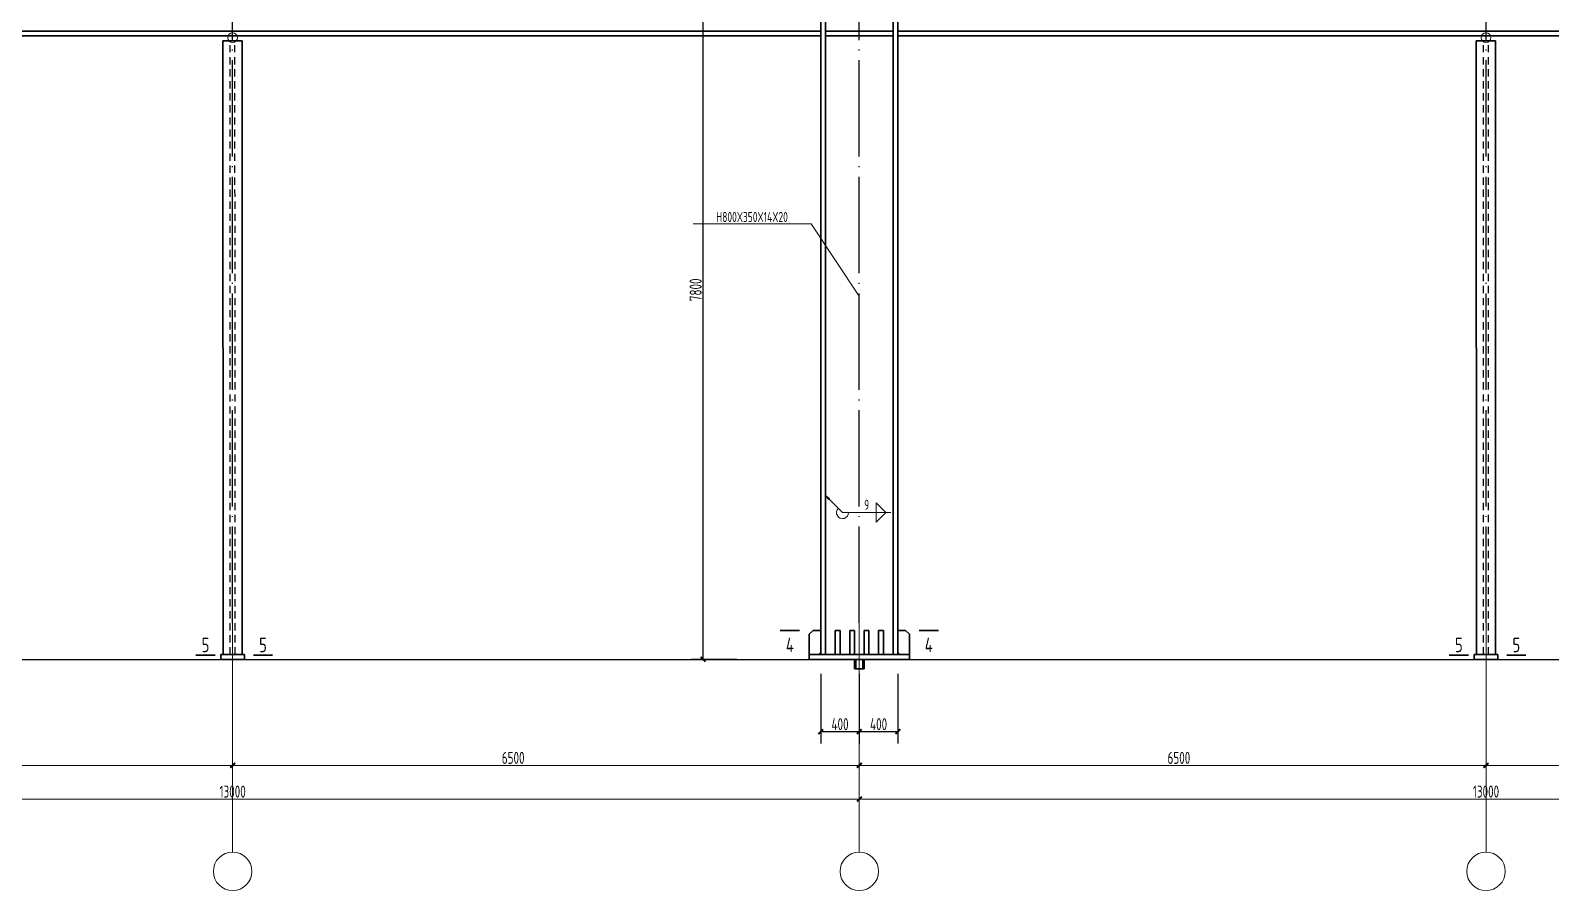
# Model space of a CAD drawing. Extents: x 19118 to 566552, y -1188739 to 92943.
# Drawn here: x 145507 to 177042, y -953977 to -936122 of the extents above; entities that cross this region are included whole.
import ezdxf
from ezdxf.enums import TextEntityAlignment as Align

# ---------------------------------------------------------------- set-up
doc = ezdxf.new("R2010")
doc.units = 0
doc.header["$LTSCALE"] = 1000
doc.header["$MEASUREMENT"] = 0
for name, pattern in [('4', [5, 1.5, -1, 1.5, -1]), ('DOTE', [2.42, 2, -0.2, 0.02, -0.2]), ('线型6', [8.75, 5, -1.25, 1.25, -1.25])]:
    doc.linetypes.add(name, pattern=pattern)
doc.layers.get('0').update_dxf_attribs({"linetype": 'CONTINUOUS'})
doc.layers.get('Defpoints').update_dxf_attribs({"linetype": 'CONTINUOUS'})
for name, color, linetype in [('10', 7, 'CONTINUOUS'), ('DOTE', 9, 'DOTE'), ('门窗', 3, '4')]:
    doc.layers.add(name, color=color, linetype=linetype)
for name, color, linetype, lineweight in [('111', 9, '线型6', 18), ('112', 9, 'CONTINUOUS', 18), ('14', 2, 'CONTINUOUS', 35), ('字符串标注', 9, 'CONTINUOUS', 18), ('尺寸标注', 9, 'CONTINUOUS', 18), ('层116', 1, 'CONTINUOUS', 35), ('层14', 2, 'CONTINUOUS', 35), ('柱子', 3, 'CONTINUOUS', 35), ('焊缝标注', 9, 'CONTINUOUS', 18), ('索引符号标注', 9, 'CONTINUOUS', 18)]:
    doc.layers.add(name, color=color, linetype=linetype, lineweight=lineweight)
doc.styles.add('PkpmHz', font='Pkpmeng', dxfattribs={"width": 0.7, "bigfont": 'hztxt'})
doc.dimstyles.new('Pkpm_1.00', dxfattribs={"dimtxt": 250, "dimasz": 100, "dimexe": 250, "dimexo": 0.0625, "dimgap": 30, "dimtad": 1, "dimdec": 0, "dimrnd": 5, "dimzin": 0, "dimdsep": 46, "dimtxsty": 'PkpmHz', "dimblk1": 'ARCHTICK', "dimblk2": 'ARCHTICK', "dimsah": 1, "dimcen": 0.09, "dimadec": 0, "dimazin": 0, "dimtfac": 1, "dimtdec": 0, "dimtmove": 2, "dimatfit": 1, "dimfxl": 1, "dimtolj": 1, "dimtzin": 0, "dimarcsym": 0})

# ---------------------------------------------------------------- blocks, each defined once
blk = doc.blocks.new('_ArchTick')
at = {"color": 0, "linetype": 'ByBlock', "const_width": 0.4}
blk.add_lwpolyline([(-0.5, -0.5), (0.5, 0.5)], dxfattribs=at)
blk = doc.blocks.new('*D68')
at = {"layer": 'Defpoints', "color": 0, "linetype": 'Continuous'}
for p in [(161902, -949177), (162702, -949177), (162702, -950677)]:
    blk.add_point(p, dxfattribs=at)
at = {"layer": '尺寸标注', "color": 0, "linetype": 'Continuous', "lineweight": -2}
for p, q in [((161902, -949477), (161902, -950927)), ((162702, -949477), (162702, -950927)), ((161902, -950677), (162702, -950677))]:
    blk.add_line(p, q, dxfattribs=at)
at = {"layer": '尺寸标注', "color": 0, "linetype": 'Continuous', "lineweight": -2, "xscale": 100, "yscale": 100, "zscale": 100, "rotation": 180}
blk.add_blockref('_ArchTick', (161902, -950677), dxfattribs=at)
at = {"layer": '尺寸标注', "color": 0, "linetype": 'Continuous', "lineweight": -2, "xscale": 100, "yscale": 100, "zscale": 100}
blk.add_blockref('_ArchTick', (162702, -950677), dxfattribs=at)
at = {"layer": '尺寸标注', "color": 0, "linetype": 'Continuous', "insert": (162302, -950522), "char_height": 250, "attachment_point": 5, "style": 'PkpmHz'}
blk.add_mtext('\\A1;400', dxfattribs=at)
blk = doc.blocks.new('*D69')
at = {"layer": 'Defpoints', "color": 0, "linetype": 'Continuous'}
for p in [(162702, -949177), (163502, -949177), (163502, -950677)]:
    blk.add_point(p, dxfattribs=at)
at = {"layer": '尺寸标注', "color": 0, "linetype": 'Continuous', "lineweight": -2}
for p, q in [((162702, -949477), (162702, -950927)), ((163502, -949477), (163502, -950927)), ((162702, -950677), (163502, -950677))]:
    blk.add_line(p, q, dxfattribs=at)
at = {"layer": '尺寸标注', "color": 0, "linetype": 'Continuous', "lineweight": -2, "xscale": 100, "yscale": 100, "zscale": 100, "rotation": 180}
blk.add_blockref('_ArchTick', (162702, -950677), dxfattribs=at)
at = {"layer": '尺寸标注', "color": 0, "linetype": 'Continuous', "lineweight": -2, "xscale": 100, "yscale": 100, "zscale": 100}
blk.add_blockref('_ArchTick', (163502, -950677), dxfattribs=at)
at = {"layer": '尺寸标注', "color": 0, "linetype": 'Continuous', "insert": (163102, -950522), "char_height": 250, "attachment_point": 5, "style": 'PkpmHz'}
blk.add_mtext('\\A1;400', dxfattribs=at)
blk = doc.blocks.new('*D74')
at = {"layer": 'Defpoints', "color": 0, "linetype": 'Continuous'}
for p in [(159462, -933837), (162702, -933837), (162702, -949177)]:
    blk.add_point(p, dxfattribs=at)
at = {"layer": '尺寸标注', "color": 0, "linetype": 'Continuous', "lineweight": -2}
for p, q in [((160162, -933837), (159212, -933837)), ((159462, -949177), (159462, -933837)), ((160162, -949177), (159212, -949177))]:
    blk.add_line(p, q, dxfattribs=at)
at = {"layer": '尺寸标注', "color": 0, "linetype": 'Continuous', "lineweight": -2, "xscale": 100, "yscale": 100, "zscale": 100}
for p, rotation in [((159462, -933837), 90), ((159462, -949177), 270)]:
    blk.add_blockref('_ArchTick', p, dxfattribs=dict(at, rotation=rotation))
at = {"layer": '尺寸标注', "color": 0, "linetype": 'Continuous', "insert": (159307, -941507), "char_height": 250, "attachment_point": 5, "rotation": 90, "style": 'PkpmHz'}
blk.add_mtext('\\A1;7800', dxfattribs=at)

msp = doc.modelspace()

# ---------------------------------------------------------------- hatches: boundary and pattern name
at = {"layer": '焊缝标注'}
msp.add_hatch(color=256, dxfattribs=at).paths.add_polyline_path([(162002.33, -945777.08), (162062.21, -945858.57), (162083.49, -945837.41)])

# ---------------------------------------------------------------- linework, layer by layer
msp.add_line((83452.34, -949177.08), (193097.52, -949177.08))
at = {"layer": '10', "color": 7, "lineweight": 35, "ltscale": 100}
for p, q in [((161062.33, -948577.08), (161462.33, -948577.08)), ((164342.33, -948577.08), (163942.33, -948577.08)), ((148939.13, -949088.27), (149339.13, -949088.27)), ((150131.65, -949088.27), (150531.65, -949088.27)), ((174939.13, -949088.27), (175339.13, -949088.27)), ((176131.65, -949088.27), (176531.65, -949088.27))]:
    msp.add_line(p, q, dxfattribs=at)
at = {"layer": '111', "ltscale": 100}
for p, q in [((149702.33, -947677.08), (149702.33, -953177.08)), ((162702.33, -947677.08), (162702.33, -953177.08)), ((175702.33, -947677.08), (175702.33, -953177.08))]:
    msp.add_line(p, q, dxfattribs=at)
at = {"layer": '112', "ltscale": 100}
for centre in [(149702.33, -953577.08), (162702.33, -953577.08), (175702.33, -953577.08)]:
    msp.add_circle(centre, 400, dxfattribs=at)
at = {"layer": '14', "ltscale": 100}
for p, q in [((162002.33, -936137.08), (163402.33, -936137.08)), ((162002.33, -936237.08), (162002.33, -936137.08)), ((163402.33, -936237.08), (162002.33, -936237.08)), ((163402.33, -936137.08), (163402.33, -936237.08)), ((161662.33, -948657.08), (161742.33, -948577.08)), ((161662.33, -949077.08), (161662.33, -948657.08)), ((161742.33, -948577.08), (161902.33, -948577.08)), ((161902.33, -948577.08), (161902.33, -949037.08)), ((162202.33, -949077.08), (162202.33, -948577.08)), ((162202.33, -948577.08), (162302.33, -948577.08)), ((162302.33, -948577.08), (162302.33, -949077.08)), ((162502.33, -949077.08), (162502.33, -948577.08)), ((162502.33, -948577.08), (162602.33, -948577.08)), ((162602.33, -948577.08), (162602.33, -949077.08)), ((162802.33, -949077.08), (162802.33, -948577.08)), ((162802.33, -948577.08), (162902.33, -948577.08)), ((162902.33, -948577.08), (162902.33, -949077.08)), ((163102.33, -949077.08), (163102.33, -948577.08)), ((163102.33, -948577.08), (163202.33, -948577.08)), ((163202.33, -948577.08), (163202.33, -949077.08)), ((163502.33, -948577.08), (163502.33, -949037.08)), ((163662.34, -948577.08), (163502.33, -948577.08)), ((163742.33, -948657.08), (163662.34, -948577.08)), ((163742.33, -949077.08), (163742.33, -948657.08)), ((161662.33, -949177.08), (161662.33, -949077.08)), ((161662.33, -949077.08), (163742.33, -949077.08)), ((161862.33, -949077.08), (161662.33, -949077.08)), ((163742.33, -949177.08), (161662.33, -949177.08)), ((161902.33, -949037.08), (161862.33, -949077.08)), ((162302.33, -949077.08), (162202.33, -949077.08)), ((162602.33, -949077.08), (162502.33, -949077.08)), ((162902.33, -949077.08), (162802.33, -949077.08)), ((163202.33, -949077.08), (163102.33, -949077.08)), ((163502.33, -949037.08), (163542.33, -949077.08)), ((163542.33, -949077.08), (163742.33, -949077.08)), ((163742.33, -949077.08), (163742.33, -949177.08))]:
    msp.add_line(p, q, dxfattribs=at)
at = {"layer": 'DOTE', "color": 8}
for p, q in [((149702.33, -948421.75), (149702.33, -916101.05)), ((162702.33, -948421.75), (162702.33, -916101.05)), ((175702.33, -948421.75), (175702.33, -916101.05)), ((149702.33, -948421.75), (149702.33, -917511.7)), ((175702.33, -948421.75), (175702.33, -917511.7))]:
    msp.add_line(p, q, dxfattribs=at)
at = {"layer": '字符串标注', "ltscale": 100}
for p, q in [((161702.33, -940137.08), (159252.33, -940137.08)), ((162702.33, -941637.08), (161702.33, -940137.08))]:
    msp.add_line(p, q, dxfattribs=at)
at = {"layer": '字符串标注', "ltscale": 100, "const_width": 10}
msp.add_lwpolyline([(162707.33, -941637.08, 1), (162697.33, -941637.08, 1)], format="xyb", close=True, dxfattribs=at)
at = {"layer": '尺寸标注', "linetype": 'Continuous'}
for p, q in [((162702.33, -949477.08), (162702.33, -951627.08)), ((162702.33, -949477.08), (162702.33, -951627.08)), ((136702.33, -951377.08), (162702.33, -951377.08)), ((162702.33, -951377.08), (188702.33, -951377.08)), ((84702.34, -952077.08), (188702.33, -952077.08))]:
    msp.add_line(p, q, dxfattribs=at)
at = {"layer": '层116'}
for p, q in [((162602.33, -949177.08), (162602.33, -949377.08)), ((162632.34, -949177.08), (162632.34, -949377.08)), ((162772.33, -949177.08), (162772.33, -949377.08)), ((162802.33, -949177.08), (162802.33, -949377.08)), ((162602.33, -949377.08), (162802.33, -949377.08))]:
    msp.add_line(p, q, dxfattribs=at)
at = {"layer": '层14'}
for points in [[(149900.74, -936337.13), (149500.74, -936337.12)], [(175900.74, -936337.13), (175500.74, -936337.12)], [(149456.33, -949077.08), (149456.33, -949177.08)], [(149456.33, -949077.08), (149652.33, -949077.08)], [(149948.34, -949077.08), (149456.33, -949077.08)], [(149456.33, -949177.08), (149948.34, -949177.08)], [(149752.33, -949077.08), (149948.34, -949077.08)], [(149948.34, -949177.08), (149948.34, -949077.08)], [(175456.33, -949077.08), (175456.33, -949177.08)], [(175456.33, -949077.08), (175652.33, -949077.08)], [(175948.34, -949077.08), (175456.33, -949077.08)], [(175456.33, -949177.08), (175948.34, -949177.08)], [(175752.33, -949077.08), (175948.34, -949077.08)], [(175948.34, -949177.08), (175948.34, -949077.08)]]:
    msp.add_lwpolyline(points, dxfattribs=at)
at = {"layer": '柱子', "ltscale": 100}
for p, q in [((161902.33, -949077.08), (161902.33, -933837.08)), ((162002.33, -949077.08), (162002.33, -933837.08)), ((163402.33, -949077.08), (163402.33, -933837.08)), ((163502.33, -949077.08), (163502.33, -933837.08)), ((137502.33, -936137.08), (161902.33, -936137.08)), ((137502.33, -936237.08), (161902.33, -936237.08)), ((161902.33, -936137.08), (161902.33, -936237.08)), ((163502.33, -936137.08), (187102.33, -936137.08)), ((163502.33, -936237.08), (187102.33, -936237.08))]:
    msp.add_line(p, q, dxfattribs=at)
at = {"layer": '柱子', "elevation": -745.89}
for points in [[(149502.33, -949077.08), (149500.74, -936337.13)], [(149902.33, -949077.08), (149900.74, -936337.13)], [(175502.33, -949077.08), (175500.74, -936337.13)], [(175902.33, -949077.08), (175900.74, -936337.13)]]:
    msp.add_lwpolyline(points, dxfattribs=at)
at = {"layer": '焊缝标注', "ltscale": 100}
for p, q in [((162002.33, -945777.08), (162354.91, -946131.62)), ((163054.91, -945931.62), (163254.91, -946131.62)), ((163054.91, -946131.62), (163054.91, -945931.62)), ((162354.91, -946131.62), (163354.91, -946131.62)), ((163054.91, -946331.62), (163254.91, -946131.62)), ((163054.91, -946131.62), (163054.91, -946331.62))]:
    msp.add_line(p, q, dxfattribs=at)
at = {"layer": '焊缝标注', "linetype": 'Continuous'}
msp.add_lwpolyline([(162002.33, -945777.08), (162062.21, -945858.57), (162083.49, -945837.41)], close=True, dxfattribs=at)
at = {"layer": '焊缝标注', "ltscale": 100}
msp.add_arc((162354.91, -946131.62), 125, 134.840576, 0, dxfattribs=at)
at = {"layer": '索引符号标注'}
for centre in [(149700.65, -936274, -706), (175700.65, -936274, -706)]:
    msp.add_circle(centre, 100, dxfattribs=at)
at = {"layer": '门窗', "ltscale": 0.1, "elevation": -745.89}
for points in [[(149652.33, -949077.08), (149650.74, -936337.13)], [(149752.33, -949077.08), (149750.74, -936337.13)], [(175652.33, -949077.08), (175650.74, -936337.13)], [(175752.33, -949077.08), (175750.74, -936337.13)]]:
    msp.add_lwpolyline(points, dxfattribs=at)

# ---------------------------------------------------------------- block references
at = {"layer": '尺寸标注', "linetype": 'Continuous', "xscale": 100, "yscale": 100, "zscale": 100}
for p in [(149702.33, -951377.08), (162702.33, -951377.08), (175702.33, -951377.08), (162702.33, -952077.08)]:
    msp.add_blockref('_ArchTick', p, dxfattribs=at)
at = {"layer": '尺寸标注', "linetype": 'Continuous', "xscale": 100, "yscale": 100, "zscale": 100, "rotation": 180}
for p in [(149702.33, -951377.08), (162702.33, -951377.08), (175702.33, -951377.08)]:
    msp.add_blockref('_ArchTick', p, dxfattribs=at)

# ---------------------------------------------------------------- texts
at = {"layer": '10', "color": 7, "lineweight": 25, "style": 'PkpmHz', "width": 0.77}
for s, p in [('5', (149139.13, -948878.22)), ('5', (150331.65, -948878.22)), ('4', (161262.33, -948877.08)), ('4', (164142.33, -948877.08)), ('5', (175139.13, -948878.22)), ('5', (176331.65, -948878.22))]:
    msp.add_text(s, height=300, dxfattribs=at).set_placement(p, align=Align.MIDDLE_CENTER)
at = {"layer": '字符串标注', "style": 'PkpmHz', "width": 0.71}
msp.add_text('H800X350X14X20', height=210, dxfattribs=at).set_placement((160477.33, -940100.47), align=Align.CENTER)
at = {"layer": '尺寸标注', "style": 'PkpmHz', "width": 0.7}
for p in [(155286.14, -951347.08), (169095.96, -951347.08)]:
    msp.add_text('6500', height=250, dxfattribs=at).set_placement(p)
at = {"layer": '尺寸标注', "linetype": 'Continuous', "char_height": 250, "attachment_point": 5, "style": 'PkpmHz'}
for insert in [(149702.33, -951922.08), (175702.33, -951922.08)]:
    msp.add_mtext('\\A1;13000', dxfattribs=dict(at, insert=insert))
at = {"layer": '焊缝标注', "style": 'PkpmHz', "width": 0.71}
msp.add_text('9', height=210, dxfattribs=at).set_placement((162854.91, -946075.01), align=Align.CENTER)

# ---------------------------------------------------------------- dimensions: what is measured, and where the dimension line sits
at = {"layer": '尺寸标注', "linetype": 'Continuous'}
dim = msp.add_linear_dim(base=(159462.33, -933837.08), p1=(162702.33, -949177.08), p2=(162702.33, -933837.08), angle=90, text='7800', dimstyle='Pkpm_1.00', override={"dimexo": 2539.999756, "dimtih": 0, "dimtoh": 0}, dxfattribs=at)
dim.commit()
dim.dimension.update_dxf_attribs({"geometry": '*D74', "text_midpoint": (159307.33, -941507.08)})
for base, p1, p2, picture, middle in [((162702.33, -950677.08), (161902.33, -949177.08), (162702.33, -949177.08), '*D68', (162302.33, -950522.08)), ((163502.33, -950677.08), (162702.33, -949177.08), (163502.33, -949177.08), '*D69', (163102.33, -950522.08))]:
    dim = msp.add_linear_dim(base=base, p1=p1, p2=p2, text='400', dimstyle='Pkpm_1.00', override={"dimexo": 300, "dimtih": 0, "dimtoh": 0}, dxfattribs=at)
    dim.commit()
    dim.dimension.update_dxf_attribs({"geometry": picture, "text_midpoint": middle})

doc.saveas('drawing.dxf')
